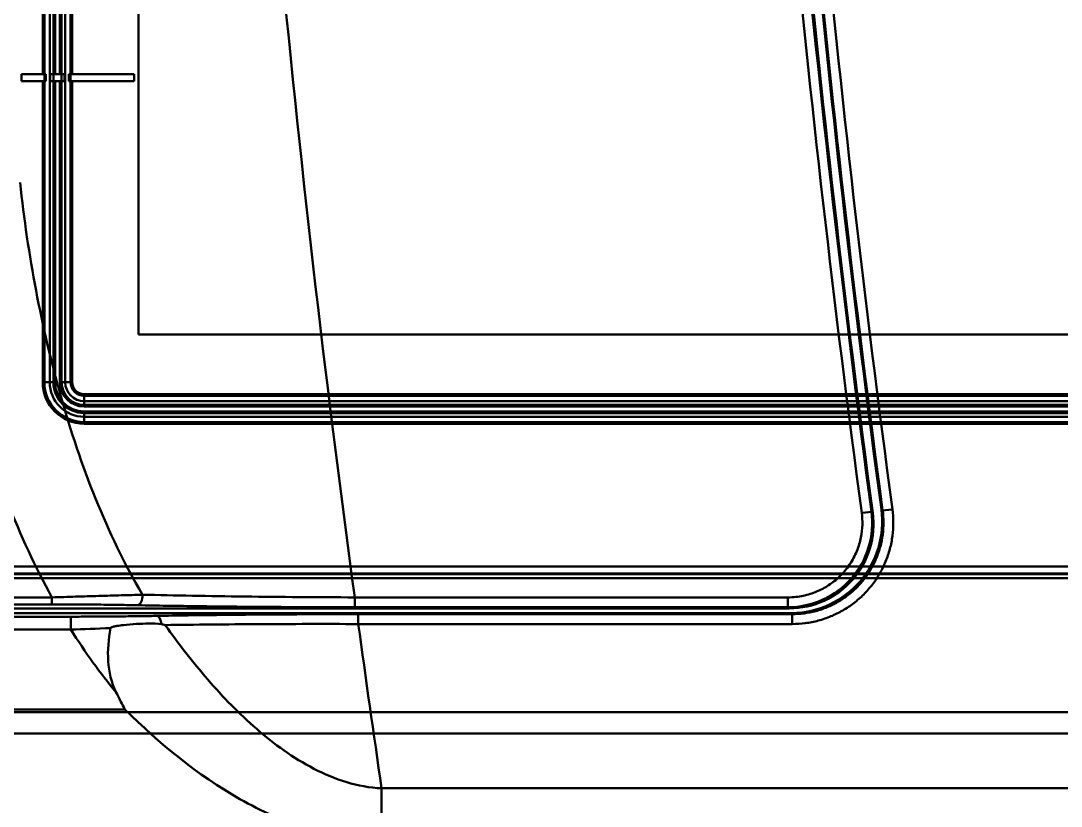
# Model space of a CAD drawing. Header units: millimetres. Extents: x -142 to 142, y -208 to 161.
# Drawn here: x -74 to 0, y -120.5 to -64.7 of the extents above; entities that cross this region are included whole.
import ezdxf

# ---------------------------------------------------------------- set-up
doc = ezdxf.new("R2010")
doc.units = ezdxf.units.MM
doc.layers.add('1', color=7, linetype='Continuous', true_color=0xffffff)

msp = doc.modelspace()

# ---------------------------------------------------------------- linework, layer by layer
at = {"layer": '1', "color": 251, "linetype": 'Continuous', "lineweight": 50}
for p, q in [((-72.283, -90.4, 24.5), (-72.283, 95.7, 24.5)), ((-71.903, 95.7, 24.675), (-71.903, -90.4, 24.675)), ((-71.64, -90.4, 25.07), (-71.64, 95.7, 25.07)), ((-71.06, -90.4, 25.07), (-71.06, 95.7, 25.07)), ((-70.797, -90.4, 24.675), (-70.797, 95.7, 24.675)), ((-70.417, -90.4, 24.5), (-70.417, 95.7, 24.5)), ((-65.6, 87, 24.72), (-65.6, -87, 24.72)), ((-65.6, 87, 24.5), (-65.6, -87, 24.5)), ((-72.4, -68.492, 24.72), (-72.4, -53.492, 24.72)), ((-71.523, -68.492, 24.85), (-71.523, -53.492, 24.85)), ((-71.177, -68.492, 24.85), (-71.177, -53.492, 24.85)), ((-70.3, -68.492, 24.72), (-70.3, -53.492, 24.72)), ((-72.167, -68.492, 24.92), (-73.904, -68.492, 24.92)), ((-73.904, -68.492, 24.92), (-73.904, -68.992, 24.92)), ((-73.904, -68.492, 24.72), (-73.904, -68.492, 24.92)), ((-72.4, -68.492, 24.72), (-73.904, -68.492, 24.72)), ((-73.904, -68.492, 24.72), (-73.904, -68.992, 24.72)), ((-72.167, -68.992, 24.92), (-72.167, -68.492, 24.92)), ((-71.859, -68.992, 24.72), (-71.859, -68.492, 24.72)), ((-70.841, -68.492, 24.72), (-71.859, -68.492, 24.72)), ((-71.523, -68.492, 24.85), (-71.177, -68.492, 24.85)), ((-70.841, -68.992, 24.72), (-70.841, -68.492, 24.72)), ((-65.904, -68.492, 24.92), (-70.533, -68.492, 24.92)), ((-70.533, -68.992, 24.92), (-70.533, -68.492, 24.92)), ((-65.904, -68.492, 24.72), (-70.3, -68.492, 24.72)), ((-65.904, -68.992, 24.92), (-65.904, -68.492, 24.92)), ((-65.904, -68.492, 24.72), (-65.904, -68.492, 24.92)), ((-65.904, -68.992, 24.72), (-65.904, -68.492, 24.72)), ((-73.904, -68.992, 24.72), (-72.4, -68.992, 24.72)), ((-73.904, -68.992, 24.92), (-72.167, -68.992, 24.92)), ((-73.904, -68.992, 24.72), (-73.904, -68.992, 24.92)), ((-72.4, -90.4, 24.72), (-72.4, -68.992, 24.72)), ((-71.859, -68.992, 24.72), (-70.841, -68.992, 24.72)), ((-71.523, -90.4, 24.85), (-71.523, -68.992, 24.85)), ((-71.523, -68.992, 24.85), (-71.177, -68.992, 24.85)), ((-71.177, -90.4, 24.85), (-71.177, -68.992, 24.85)), ((-70.533, -68.992, 24.92), (-65.904, -68.992, 24.92)), ((-70.3, -68.992, 24.72), (-65.904, -68.992, 24.72)), ((-70.3, -90.4, 24.72), (-70.3, -68.992, 24.72)), ((-65.904, -68.992, 24.72), (-65.904, -68.992, 24.92)), ((-65.6, -87, 24.72), (-65.6, -87, 24.5)), ((-65.6, -87, 24.72), (65.6, -87, 24.72)), ((-65.6, -87, 24.5), (65.6, -87, 24.5)), ((69.45, -91.25, 24.72), (-69.45, -91.25, 24.72)), ((69.45, -91.367, 24.5), (-69.45, -91.367, 24.5)), ((69.45, -91.747, 24.675), (-69.45, -91.747, 24.675)), ((69.45, -92.01, 25.07), (-69.45, -92.01, 25.07)), ((69.45, -92.127, 24.85), (-69.45, -92.127, 24.85)), ((69.45, -92.473, 24.85), (-69.45, -92.473, 24.85)), ((69.45, -92.59, 25.07), (-69.45, -92.59, 25.07)), ((-69.45, -92.853, 24.675), (69.45, -92.853, 24.675)), ((69.45, -93.233, 24.5), (-69.45, -93.233, 24.5)), ((69.45, -93.35, 24.72), (-69.45, -93.35, 24.72)), ((-92.003, -103.5, 24), (92.003, -103.5, 24)), ((-92.003, -103.5, 24.72), (92.003, -103.5, 24.72)), ((-71.743, -105.695, -20.748), (-76.536, -105.695, -20.748)), ((-19.429, -105.695, -15), (-50.222, -105.695, -15)), ((-19.336, -106.476, -12), (-76.786, -106.476, -12)), ((-71.743, -106.193, -20.102), (-76.536, -106.193, -20.102)), ((-19.429, -106.394, -14.324), (-50.222, -106.394, -14.324)), ((-81.198, -107.068, -19.387), (-70.396, -107.068, -19.387)), ((-80.971, -106.81, -12), (-19.222, -106.81, -12)), ((-49.964, -106.891, -14.324), (-19.13, -106.891, -14.324)), ((-49.964, -107.591, -15), (-19.13, -107.591, -15)), ((-81.198, -107.986, -20.028), (-70.396, -107.986, -20.028)), ((-66.553, -113.658, -17.978), (-94.195, -113.658, -17.978)), ((48.305, -119.271, -15), (-48.305, -119.271, -15))]:
    msp.add_line(p, q, dxfattribs=at)
at = {"layer": '1', "color": 251, "linetype": 'Continuous', "lineweight": 50, "extrusion": (0, 0, -1)}
for centre, radius, start, end in [((-1114, 51.8, 12), 1137.524, 352.347361, 354.59162), ((-1114, 51.8, 12), 1136.89, 352.354809, 354.598895), ((-1114, 51.8, 14.324), 1136.809, 352.350159, 354.603646), ((-1114, 51.8, 15), 1136.109, 352.350159, 354.603646), ((-1114, 51.8, 15), 1174.827, 352.295855, 354.611281), ((69.45, -90.4, -24.72), 2.95, 270, 0), ((69.45, -90.4, -24.5), 2.833, 270, 360), ((69.45, -90.4, -25.07), 2.19, 270, 0), ((69.45, -90.4, -24.85), 2.073, 270, 0), ((69.45, -90.4, -24.85), 1.727, 270, 0), ((69.45, -90.4, -25.07), 1.61, 270, 0), ((69.45, -90.4, -24.675), 1.347, 270, 0), ((69.45, -90.4, -24.5), 0.967, 270, 0), ((69.45, -90.4, -24.72), 0.85, 270, 0), ((-1114, 51.8, 15), 1174.827, 351.627177, 352.202539)]:
    msp.add_arc(centre, radius, start, end, dxfattribs=at)
at = {"layer": '1', "color": 251, "linetype": 'Continuous', "lineweight": 50}
for centre, radius, start, end in [((1114, 51.8, -15), 1138.305, 185.413129, 187.647989), ((1114, 51.8, -14.324), 1137.606, 185.413129, 187.647989), ((-69.45, -90.4, 24.675), 2.453, 180, 270)]:
    msp.add_arc(centre, radius, start, end, dxfattribs=at)
at = {"layer": '1', "color": 251, "linetype": 'Continuous', "lineweight": 50, "extrusion": (0, 1, 0)}
for centre, radius, start, end in [((71.64, 24.07, -68.492), 1, 40.5416, 58.21167), ((71.523, 24.35, -68.492), 0.5, 47.73142, 90), ((71.177, 24.35, -68.492), 0.5, 90, 132.26858), ((71.06, 24.07, -68.492), 1, 121.78833, 139.4584), ((71.64, 24.07, -68.992), 1, 40.5416, 58.21167), ((71.523, 24.35, -68.992), 0.5, 47.73142, 90), ((71.177, 24.35, -68.992), 0.5, 90, 132.26858), ((71.06, 24.07, -68.992), 1, 121.78833, 139.4584), ((71.64, 24.07, -90.4), 1, 40.5416, 90), ((71.523, 24.35, -90.4), 0.5, 40.5416, 90), ((71.177, 24.35, -90.4), 0.5, 90, 139.4584), ((71.06, 24.07, -90.4), 1, 90, 139.4584), ((70.417, 25, -90.4), 0.5, 270, 319.4584)]:
    msp.add_arc(centre, radius, start, end, dxfattribs=at)
at = {"layer": '1', "color": 251, "linetype": 'Continuous', "lineweight": 50, "extrusion": (0, -1, 0)}
msp.add_arc((-72.283, 25, 90.4), 0.5, 270, 319.4584, dxfattribs=at)
at = {"layer": '1', "color": 251, "linetype": 'Continuous', "lineweight": 50, "extrusion": (-1, 0, 0)}
for centre, radius, start, end in [((92.01, 24.07, 69.45), 1, 90, 139.4584), ((91.367, 25, 69.45), 0.5, 270, 319.4584), ((92.127, 24.35, 69.45), 0.5, 90, 139.4584), ((92.473, 24.35, 69.45), 0.5, 40.5416, 90), ((92.59, 24.07, 69.45), 1, 40.5416, 90), ((105.493, -20.078, 71.743), 0.7, 286.76788, 357.99999), ((105.695, -14.3, 50.222), 0.7, 270, 358), ((105.695, -14.3, 19.429), 0.7, 270, 357.99999)]:
    msp.add_arc(centre, radius, start, end, dxfattribs=at)
at = {"layer": '1', "color": 251, "linetype": 'Continuous', "lineweight": 50, "extrusion": (1, 0, 0)}
for centre, radius, start, end in [((-93.233, 25, -69.45), 0.5, 270, 319.4584), ((-107.591, -14.3, -49.964), 0.7, 270, 358), ((-107.591, -14.3, -19.13), 0.7, 270, 358), ((-119.271, -5, -48.305), 10, 248.4, 270)]:
    msp.add_arc(centre, radius, start, end, dxfattribs=at)
at = {"layer": '1', "color": 251, "linetype": 'Continuous', "lineweight": 50, "extrusion": (0.133087, -0.991104, 6.78639e-15)}
msp.add_arc((-27.321, -14.3, 96.919), 0.7, 270, 358, dxfattribs=at)
at = {"layer": '1', "color": 251, "linetype": 'Continuous', "lineweight": 50, "extrusion": (-0.133119, 0.9911, 7.21674e-15)}
msp.add_arc((25.128, -14.3, -96.955), 0.7, 270, 357.99966, dxfattribs=at)
at = {"layer": '1', "color": 251, "linetype": 'Continuous', "lineweight": 50, "extrusion": (-0.869753, 0.017222, -0.493186)}
msp.add_arc((106.832, 15.362, 64.344), 0.7, 265.66811, 357.7008, dxfattribs=at)
at = {"layer": '1', "color": 251, "linetype": 'Continuous', "lineweight": 50, "extrusion": (1, 8.2744e-10, 2.36948e-08)}
msp.add_arc((-107.768, -19.363, -70.396), 0.7, 251.85635, 358, dxfattribs=at)
at = {"layer": '1', "color": 251, "linetype": 'Continuous', "lineweight": 50, "extrusion": (0.88786, 0.016058, 0.459834)}
msp.add_arc((-106.532, 14.658, -66.968), 0.7, 277.87141, 357.74764, dxfattribs=at)
at = {"layer": '1', "color": 251, "linetype": 'Continuous', "lineweight": 50}
for points, degree in [([(-79.993, -76.845, -25), (-79.745, -79.382, -25), (-79.043, -84.437, -24.805), (-77.359, -91.859, -23.961), (-75.015, -99.028, -22.594), (-72.935, -103.536, -21.399), (-71.743, -105.695, -20.748)], 3), ([(-65.308, -105.507, -18.977), (-66.588, -103.324, -19.539), (-68.786, -98.743, -20.581), (-71.218, -91.442, -21.781), (-72.98, -83.904, -22.521), (-73.733, -78.775, -22.692), (-74.01, -76.201, -22.692)], 3), ([(-13.486, -99.6, -14.324), (-13.373, -100.443, -14.328), (-13.511, -102.18, -14.334), (-14.777, -104.468, -14.337), (-16.874, -106.026, -14.334), (-18.579, -106.394, -14.328), (-19.429, -106.394, -14.324)], 3), ([(-14.179, -99.693, -15), (-14.142, -99.97, -15), (-14.111, -100.539, -15), (-14.203, -101.422, -15), (-14.489, -102.408, -15), (-15.003, -103.381, -15), (-15.724, -104.236, -15), (-16.533, -104.869, -15), (-17.364, -105.307, -15), (-18.315, -105.611, -15), (-19.043, -105.695, -15), (-19.429, -105.695, -15)], 3), ([(-19.13, -107.591, -15), (-18.814, -107.591, -15), (-18.189, -107.55, -15), (-17.261, -107.366, -15), (-16.363, -107.061, -15), (-15.516, -106.643, -15), (-14.733, -106.119, -15), (-14.023, -105.496, -15), (-13.401, -104.785, -15), (-12.878, -104.001, -15), (-12.461, -103.154, -15), (-12.157, -102.258, -15), (-11.973, -101.325, -15), (-11.913, -100.373, -15), (-11.956, -99.749, -15), (-11.998, -99.437, -15)], 3), ([(-13.486, -99.6, -14.324), (-13.47, -99.614, -13.935), (-13.439, -99.64, -13.159), (-13.409, -99.667, -12.386), (-13.393, -99.681, -12)], 3), ([(92.041, -104.038, 24.716), (-92.041, -104.038, 24.716)], 1), ([(92.01, -104, 24), (-92.01, -104, 24)], 1), ([(92.041, -104.337, 25), (-92.041, -104.337, 25)], 1), ([(-65.308, -105.507, -18.977), (-65.797, -105.521, -19.256), (-66.806, -105.55, -19.758), (-68.4, -105.595, -20.323), (-70.055, -105.644, -20.676), (-71.18, -105.678, -20.753), (-71.743, -105.695, -20.748)], 3), ([(-50.222, -105.695, -15), (-51.537, -105.691, -15), (-54.166, -105.677, -15.17), (-58.045, -105.638, -15.929), (-61.793, -105.581, -17.181), (-64.165, -105.533, -18.329), (-65.308, -105.507, -18.977)], 3), ([(-65.653, -106.252, -18.394), (-65.854, -106.248, -18.508), (-66.27, -106.241, -18.731), (-66.931, -106.23, -19.045), (-67.675, -106.219, -19.348), (-68.45, -106.21, -19.609), (-69.234, -106.203, -19.817), (-69.998, -106.197, -19.968), (-70.803, -106.194, -20.071), (-71.419, -106.193, -20.102), (-71.743, -106.193, -20.102)], 3), ([(-50.222, -106.394, -14.324), (-50.868, -106.394, -14.324), (-52.151, -106.393, -14.365), (-53.994, -106.387, -14.533), (-55.937, -106.377, -14.829), (-57.875, -106.362, -15.253), (-59.807, -106.343, -15.806), (-61.671, -106.319, -16.472), (-63.564, -106.291, -17.283), (-64.946, -106.266, -17.993), (-65.653, -106.252, -18.394)], 3), ([(-70.396, -107.068, -19.387), (-70.008, -107.068, -19.387), (-69.212, -107.066, -19.345), (-68.013, -107.06, -19.164), (-66.655, -107.048, -18.817), (-65.336, -107.031, -18.324), (-64.611, -107.019, -17.978), (-64.271, -107.013, -17.802)], 3), ([(-64.271, -107.013, -17.802), (-63.543, -106.999, -17.425), (-62.061, -106.975, -16.731), (-59.776, -106.945, -15.873), (-57.405, -106.921, -15.19), (-54.959, -106.904, -14.692), (-52.466, -106.893, -14.391), (-50.8, -106.891, -14.324), (-49.964, -106.891, -14.324)], 3), ([(-19.222, -106.81, -12), (-19.19, -106.81, -12), (-19.158, -106.81, -12), (-19.126, -106.809, -12)], 3), ([(-70.396, -107.986, -20.028), (-69.51, -107.957, -20.037), (-68.556, -107.92, -19.944), (-67.577, -107.874, -19.729)], 3), ([(-63.691, -107.665, -18.266), (-62.633, -107.649, -17.73), (-60.451, -107.622, -16.785), (-57.036, -107.596, -15.758), (-53.524, -107.585, -15.139), (-51.151, -107.587, -15), (-49.964, -107.591, -15)], 3), ([(-70.396, -107.986, -20.028), (-69.381, -109.606, -19.497), (-68.307, -111.094, -18.964), (-67.175, -112.453, -18.446)], 3), ([(-88.482, -113.848, 25), (88.482, -113.848, 25)], 1), ([(-87.374, -115.38, 24.286), (87.374, -115.38, 24.286)], 1)]:
    msp.add_open_spline(points, degree=degree, dxfattribs=at)
for points, knots in [([(-13.393, -99.681, -12), (-13.279, -100.533, -12), (-13.349, -101.397, -12), (-13.84, -103.026, -12), (-14.264, -103.791, -12), (-15.381, -105.067, -12), (-16.082, -105.588, -12), (-17.634, -106.292, -12), (-18.477, -106.476, -12), (-19.336, -106.476, -12)], [0, 0, 0, 0, 0.25, 0.25, 0.5, 0.5, 0.75, 0.75, 1, 1, 1, 1]), ([(-19.13, -106.891, -14.324), (-18.846, -106.891, -14.326), (-18.279, -106.854, -14.328), (-17.442, -106.688, -14.331), (-16.633, -106.413, -14.333), (-15.868, -106.036, -14.335), (-15.16, -105.562, -14.336), (-14.519, -105, -14.337), (-13.958, -104.359, -14.337), (-13.485, -103.651, -14.336), (-13.108, -102.885, -14.335), (-12.834, -102.075, -14.333), (-12.668, -101.234, -14.331), (-12.615, -100.38, -14.328), (-12.654, -99.811, -14.326), (-12.691, -99.53, -14.324)], [0, 0, 0, 0, 0.076789, 0.153702, 0.230763, 0.307623, 0.38436, 0.461159, 0.537962, 0.614699, 0.691557, 0.768581, 0.845914, 0.923237, 1, 1, 1, 1]), ([(-19.126, -106.809, -12), (-18.203, -106.796, -12), (-17.297, -106.585, -12), (-15.642, -105.812, -12), (-14.895, -105.245, -12), (-13.706, -103.866, -12), (-13.256, -103.043, -12), (-12.735, -101.291, -12), (-12.661, -100.364, -12), (-12.784, -99.45, -12)], [0, 0, 0, 0, 0.25, 0.25, 0.5, 0.5, 0.75, 0.75, 1, 1, 1, 1]), ([(-67.577, -107.874, -19.729), (-67.721, -108.67, -19.624), (-67.794, -109.45, -19.443), (-67.697, -110.997, -18.986), (-67.522, -111.758, -18.711), (-67.175, -112.453, -18.446)], [0, 0, 0, 0, 0.5, 0.5, 1, 1, 1, 1]), ([(-63.954, -107.611, -18.393), (-64.246, -107.551, -18.534), (-64.541, -107.56, -18.673), (-65.137, -107.561, -18.936), (-65.439, -107.571, -19.06), (-66.048, -107.605, -19.292), (-66.355, -107.628, -19.399), (-66.82, -107.681, -19.544), (-66.975, -107.701, -19.589), (-67.209, -107.742, -19.651), (-67.286, -107.757, -19.671), (-67.402, -107.786, -19.698), (-67.441, -107.796, -19.707), (-67.516, -107.823, -19.722), (-67.57, -107.834, -19.735), (-67.577, -107.874, -19.729)], [0, 0, 0, 0, 0.25, 0.25, 0.5, 0.5, 0.75, 0.75, 0.875, 0.875, 0.9375, 0.9375, 0.96875, 0.96875, 1, 1, 1, 1]), ([(-63.692, -107.665, -18.266), (-63.699, -107.663, -18.269), (-63.706, -107.662, -18.273), (-63.794, -107.644, -18.316), (-63.874, -107.627, -18.355), (-63.954, -107.611, -18.393)], [0, 0, 0, 0, 0.084186, 0.084186, 1, 1, 1, 1]), ([(-48.305, -119.271, -15), (-50.01, -119.19, -15), (-51.622, -118.652, -15.138), (-54.613, -117.105, -15.559), (-55.944, -116.131, -15.832), (-58.433, -113.972, -16.445), (-59.588, -112.78, -16.787), (-61.739, -110.298, -17.502), (-62.741, -109.001, -17.877), (-63.691, -107.665, -18.266)], [0, 0, 0, 0, 0.25, 0.25, 0.5, 0.5, 0.75, 0.75, 1, 1, 1, 1]), ([(-67.176, -112.453, -18.446), (-66.999, -112.808, -18.311), (-66.819, -113.16, -18.174), (-66.619, -113.535, -18.026), (-66.605, -113.561, -18.016), (-66.578, -113.611, -17.996), (-66.565, -113.634, -17.987), (-66.553, -113.658, -17.978)], [0, 0, 0, 0, 0.874728, 0.874728, 0.941066, 0.941066, 1, 1, 1, 1])]:
    msp.add_open_spline(points, degree=3, knots=knots, dxfattribs=at)
at = {"layer": '1', "color": 251, "linetype": 'Continuous', "lineweight": 50, "extrusion": (0.009826, -0.999337, 0.035065)}
msp.add_open_spline([(-12.691, -99.53, -14.324), (-12.722, -99.504, -13.55), (-12.753, -99.477, -12.775), (-12.784, -99.45, -12)], degree=3, dxfattribs=at)
at = {"layer": '1', "color": 251, "linetype": 'Continuous', "lineweight": 50, "extrusion": (-6.03748e-05, -0.999391, -0.034897)}
msp.add_open_spline([(-19.429, -106.394, -14.324), (-19.413, -106.408, -13.935), (-19.382, -106.435, -13.159), (-19.352, -106.462, -12.386), (-19.336, -106.476, -12)], degree=3, dxfattribs=at)
at = {"layer": '1', "color": 251, "linetype": 'Continuous', "lineweight": 50, "extrusion": (-3.69835e-06, -0.999391, 0.034899)}
msp.add_open_spline([(-19.13, -106.891, -14.324), (-19.148, -106.875, -13.875), (-19.178, -106.849, -13.112), (-19.21, -106.821, -12.319), (-19.222, -106.81, -12)], degree=3, knots=[0, 0, 0, 0, 0.603409, 1, 1, 1, 1], dxfattribs=at)
at = {"layer": '1', "color": 251, "linetype": 'Continuous', "lineweight": 50, "extrusion": (4.73462e-15, -0.368125, -0.929776)}
msp.add_open_spline([(-66.553, -113.658, -17.978), (-64.112, -116.09, -17.015), (-61.409, -118.32, -16.132), (-56.865, -120.886, -15.116), (-55.247, -121.619, -14.826), (-51.853, -122.655, -14.416), (-50.11, -122.952, -14.298), (-48.305, -122.952, -14.298)], degree=3, knots=[0, 0, 0, 0, 0.5, 0.5, 0.75, 0.75, 1, 1, 1, 1], dxfattribs=at)

doc.saveas('drawing.dxf')
